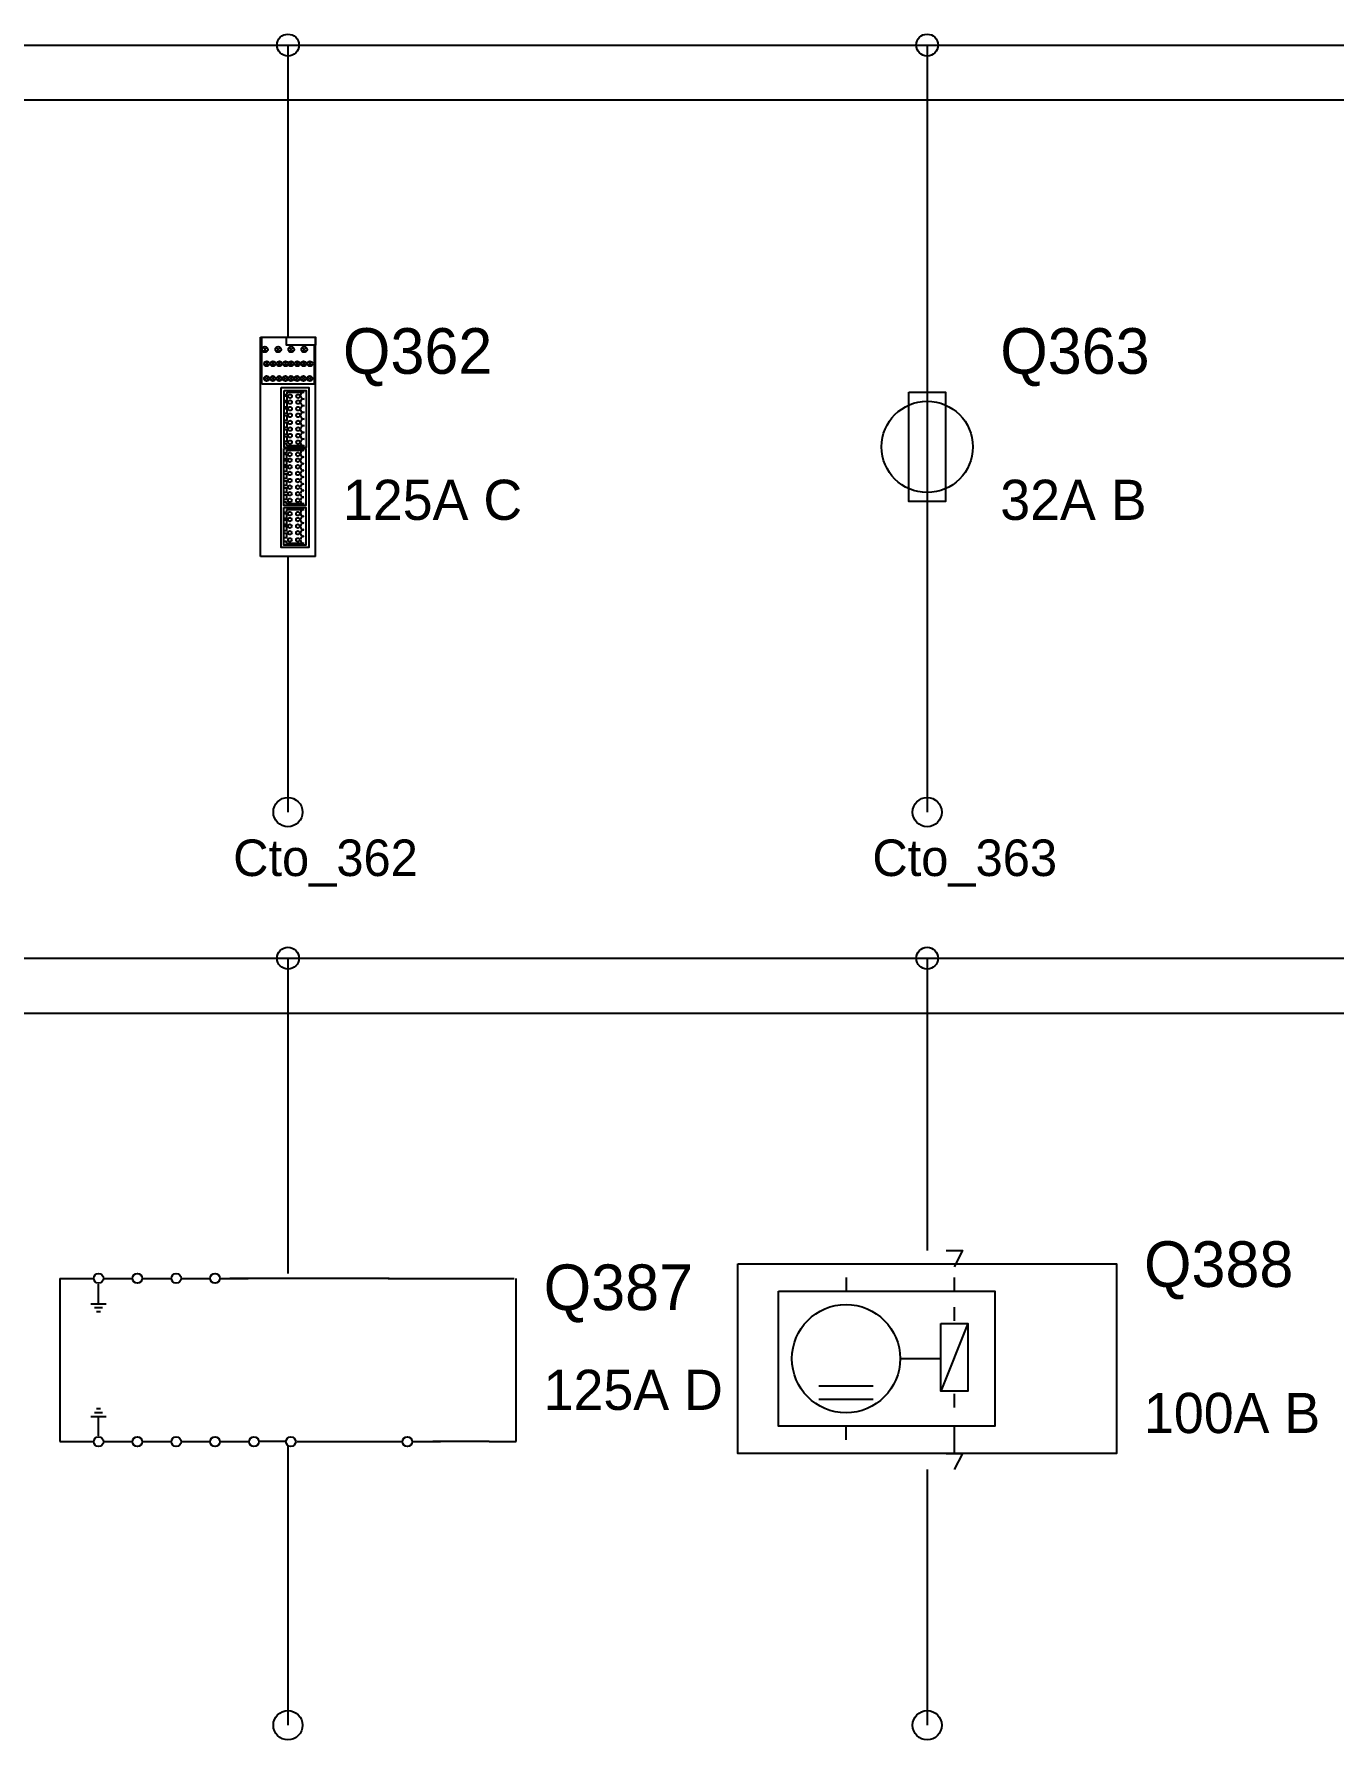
# Model space of a CAD drawing. Header units: metres. Extents: x 2 to 99, y 2 to 133.
# Drawn here: x 44.11 to 51.23, y 49.72 to 59.06 of the extents above; entities that cross this region are included whole.
import ezdxf

# ---------------------------------------------------------------- set-up
doc = ezdxf.new("R2010")
doc.units = ezdxf.units.M
for name, color, linetype in [('BARRAS_BUSBAR', 7, 'Continuous'), ('COMPONENTES', 7, 'Continuous'), ('LINEAS_FUERZA', 7, 'Continuous'), ('TEXTOS_CIRCUITO', 7, 'Continuous')]:
    doc.layers.add(name, color=color, linetype=linetype)

msp = doc.modelspace()

# ---------------------------------------------------------------- linework, layer by layer
at = {"layer": 'BARRAS_BUSBAR'}
for p, q in [((5, 59), (96, 59)), ((5, 58.7), (96, 58.7)), ((5, 54), (96, 54)), ((5, 53.7), (96, 53.7))]:
    msp.add_line(p, q, dxfattribs=at)
at = {"layer": 'COMPONENTES'}
for p, q in [((45.349, 56.2), (45.349, 57.4)), ((45.349, 57.4), (45.651, 57.4)), ((45.3561, 57.1429), (45.3561, 57.4)), ((45.644, 57.3572), (45.644, 57.1429)), ((45.651, 56.2), (45.651, 57.4)), ((49, 57.4), (49, 56.2)), ((45.3633, 57.3444), (45.3845, 57.3229)), ((45.3633, 57.3229), (45.3845, 57.3444)), ((45.3743, 57.265), (45.3934, 57.2457)), ((45.3743, 57.2457), (45.3934, 57.265)), ((45.4084, 57.265), (45.4276, 57.2457)), ((45.4084, 57.2457), (45.4276, 57.265)), ((45.4361, 57.3444), (45.4574, 57.3229)), ((45.4361, 57.3229), (45.4574, 57.3444)), ((45.443, 57.265), (45.4623, 57.2457)), ((45.443, 57.2457), (45.4623, 57.265)), ((45.4771, 57.265), (45.4964, 57.2457)), ((45.4771, 57.2457), (45.4964, 57.265)), ((45.5071, 57.3444), (45.5284, 57.3229)), ((45.5071, 57.3229), (45.5284, 57.3444)), ((45.5073, 57.265), (45.5265, 57.2457)), ((45.5073, 57.2457), (45.5265, 57.265)), ((45.5414, 57.265), (45.5606, 57.2457)), ((45.5414, 57.2457), (45.5606, 57.265)), ((45.5761, 57.265), (45.5953, 57.2457)), ((45.5761, 57.2457), (45.5953, 57.265)), ((45.5785, 57.3444), (45.5998, 57.3229)), ((45.5785, 57.3229), (45.5998, 57.3444)), ((45.6101, 57.265), (45.6294, 57.2457)), ((45.6101, 57.2457), (45.6294, 57.265)), ((45.3733, 57.1838), (45.3927, 57.1644)), ((45.3733, 57.1644), (45.3927, 57.1838)), ((45.4074, 57.1838), (45.4267, 57.1644)), ((45.4074, 57.1644), (45.4267, 57.1838)), ((45.4422, 57.1838), (45.4614, 57.1644)), ((45.4422, 57.1644), (45.4614, 57.1838)), ((45.4762, 57.1838), (45.4955, 57.1644)), ((45.4762, 57.1644), (45.4955, 57.1838)), ((45.5064, 57.1838), (45.5256, 57.1644)), ((45.5064, 57.1644), (45.5256, 57.1838)), ((45.5405, 57.1838), (45.5597, 57.1644)), ((45.5405, 57.1644), (45.5597, 57.1838)), ((45.5752, 57.1838), (45.5944, 57.1644)), ((45.5752, 57.1644), (45.5944, 57.1838)), ((45.6093, 57.1838), (45.6285, 57.1644)), ((45.6093, 57.1644), (45.6285, 57.1838)), ((45.644, 57.1429), (45.3561, 57.1429)), ((45.4786, 57.0863), (45.4936, 57.0863)), ((45.4936, 57.0997), (45.5889, 57.0997)), ((45.4936, 57.0992), (45.4936, 57.0863)), ((45.4786, 56.8178), (45.4936, 56.8178)), ((45.4936, 56.8063), (45.4936, 56.8178)), ((45.5889, 56.8063), (45.4936, 56.8063)), ((45.4777, 56.7679), (45.4928, 56.7679)), ((45.4928, 56.7814), (45.588, 56.7814)), ((45.4928, 56.781), (45.4928, 56.7679)), ((45.4777, 56.4995), (45.4928, 56.4995)), ((45.4777, 56.4431), (45.4928, 56.4431)), ((45.4928, 56.488), (45.4928, 56.4995)), ((45.588, 56.488), (45.4928, 56.488)), ((45.4928, 56.4566), (45.588, 56.4566)), ((45.4928, 56.4562), (45.4928, 56.4431)), ((45.4777, 56.283), (45.4928, 56.283)), ((45.4928, 56.2715), (45.4928, 56.283)), ((45.588, 56.2715), (45.4928, 56.2715)), ((45.651, 56.2), (45.349, 56.2)), ((44.25, 52.2467), (44.25, 51.3533)), ((44.25, 52.2467), (44.4308, 52.2467)), ((44.4627, 52.1084), (44.4627, 52.2148)), ((44.4946, 52.2467), (44.6435, 52.2467)), ((44.7073, 52.2467), (44.8562, 52.2467)), ((44.92, 52.2467), (45.0689, 52.2467)), ((45.1328, 52.2467), (45.2817, 52.2467)), ((46.0536, 52.2467), (45.1815, 52.2467)), ((46.0481, 52.2467), (46.7394, 52.2467)), ((46.75, 51.3533), (46.75, 52.2467)), ((48.5556, 52.2519), (48.5556, 52.1778)), ((49.1481, 52.2519), (49.1481, 52.1778)), ((44.4202, 52.1084), (44.5053, 52.1084)), ((44.4414, 52.0872), (44.484, 52.0872)), ((44.4521, 52.0659), (44.4733, 52.0659)), ((49.1481, 52.0889), (49.1481, 52.0148)), ((48.8519, 51.8074), (49.0741, 51.8074)), ((48.4074, 51.6593), (48.7037, 51.6593)), ((48.4074, 51.5852), (48.7037, 51.5852)), ((49.1481, 51.6148), (49.1481, 51.5407)), ((44.4202, 51.4916), (44.5053, 51.4916)), ((44.4414, 51.5128), (44.484, 51.5128)), ((44.4521, 51.5341), (44.4733, 51.5341)), ((44.4627, 51.3852), (44.4627, 51.4916)), ((48.5556, 51.363), (48.5556, 51.437)), ((49.1481, 51.437), (49.1481, 51.2889)), ((44.25, 51.3533), (44.4308, 51.3533)), ((44.4946, 51.3533), (44.6435, 51.3533)), ((44.7073, 51.3533), (44.8562, 51.3533)), ((44.92, 51.3533), (45.0689, 51.3533)), ((45.1328, 51.3533), (45.2817, 51.3533)), ((45.4844, 51.3533), (45.346, 51.3533)), ((45.5476, 51.3533), (45.6965, 51.3533)), ((45.6864, 51.3533), (46.1225, 51.3533)), ((46.1863, 51.3533), (46.3352, 51.3533)), ((46.6011, 51.3533), (46.2927, 51.3533)), ((46.6011, 51.3533), (46.75, 51.3533))]:
    msp.add_line(p, q, dxfattribs=at)
for points in [[(45.4911, 57.4), (45.651, 57.4), (45.651, 57.3571), (45.4911, 57.3571)], [(45.4635, 57.1243), (45.6139, 57.1243), (45.6139, 56.2481), (45.4635, 56.2481)], [(45.4786, 57.1093), (45.5989, 57.1093), (45.5989, 56.7967), (45.4786, 56.7967)], [(45.4786, 57.0786), (45.4936, 57.0786), (45.4936, 57.0517), (45.4786, 57.0517)], [(48.9, 57.1), (49.1, 57.1), (49.1, 56.5), (48.9, 56.5)], [(45.4786, 57.0441), (45.4936, 57.0441), (45.4936, 57.0172), (45.4786, 57.0172)], [(45.4786, 57.0096), (45.4936, 57.0096), (45.4936, 56.9827), (45.4786, 56.9827)], [(45.4786, 56.9712), (45.4936, 56.9712), (45.4936, 56.9443), (45.4786, 56.9443)], [(45.4786, 56.9329), (45.4936, 56.9329), (45.4936, 56.906), (45.4786, 56.906)], [(45.4786, 56.8945), (45.4936, 56.8945), (45.4936, 56.8676), (45.4786, 56.8676)], [(45.4777, 56.791), (45.598, 56.791), (45.598, 56.4784), (45.4777, 56.4784)], [(45.4786, 56.8562), (45.4936, 56.8562), (45.4936, 56.8293), (45.4786, 56.8293)], [(45.4777, 56.7603), (45.4928, 56.7603), (45.4928, 56.7334), (45.4777, 56.7334)], [(45.4777, 56.7258), (45.4928, 56.7258), (45.4928, 56.6989), (45.4777, 56.6989)], [(45.4777, 56.6912), (45.4928, 56.6912), (45.4928, 56.6644), (45.4777, 56.6644)], [(45.4777, 56.6531), (45.4928, 56.6531), (45.4928, 56.6262), (45.4777, 56.6262)], [(45.4777, 56.6146), (45.4928, 56.6146), (45.4928, 56.5877), (45.4777, 56.5877)], [(45.4777, 56.5762), (45.4928, 56.5762), (45.4928, 56.5493), (45.4777, 56.5493)], [(45.4777, 56.5378), (45.4928, 56.5378), (45.4928, 56.5109), (45.4777, 56.5109)], [(45.4777, 56.4686), (45.598, 56.4686), (45.598, 56.262), (45.4777, 56.262)], [(45.4777, 56.4354), (45.4928, 56.4354), (45.4928, 56.4086), (45.4777, 56.4086)], [(45.4777, 56.401), (45.4928, 56.401), (45.4928, 56.3741), (45.4777, 56.3741)], [(45.4777, 56.3664), (45.4928, 56.3664), (45.4928, 56.3396), (45.4777, 56.3396)], [(45.4777, 56.3281), (45.4928, 56.3281), (45.4928, 56.3012), (45.4777, 56.3012)], [(47.963, 52.3259), (50.037, 52.3259), (50.037, 51.2889), (47.963, 51.2889)], [(48.1852, 52.1778), (49.3704, 52.1778), (49.3704, 51.437), (48.1852, 51.437)], [(49.0741, 52), (49.2222, 52), (49.2222, 51.6296), (49.0741, 51.6296)]]:
    msp.add_lwpolyline(points, close=True, dxfattribs=at)
for points in [[(49.1037, 52.4), (49.1926, 52.4), (49.1481, 52.3111)], [(49.2222, 52), (49.0741, 51.6296), (49.0741, 52)], [(49.1037, 51.2889), (49.1926, 51.2889), (49.1481, 51.2)]]:
    msp.add_lwpolyline(points, dxfattribs=at)
for centre, radius in [((45.3739, 57.3336), 0.0157), ((45.4467, 57.3336), 0.0157), ((45.5178, 57.3336), 0.0157), ((45.5891, 57.3336), 0.0157), ((45.3839, 57.2553), 0.0141), ((45.418, 57.2553), 0.0141), ((45.4527, 57.2553), 0.0141), ((45.4867, 57.2553), 0.0141), ((45.5169, 57.2553), 0.0141), ((45.551, 57.2553), 0.0141), ((45.5857, 57.2553), 0.0141), ((45.6198, 57.2553), 0.0141), ((45.383, 57.174), 0.0141), ((45.4171, 57.174), 0.0141), ((45.4518, 57.174), 0.0141), ((45.4858, 57.174), 0.0141), ((45.516, 57.174), 0.0141), ((45.5501, 57.174), 0.0141), ((45.5848, 57.174), 0.0141), ((45.6189, 57.174), 0.0141), ((45.5113, 57.0773), 0.0102), ((45.5552, 57.0773), 0.0102), ((45.5113, 57.045), 0.0102), ((45.5113, 57.009), 0.0102), ((45.5113, 56.9729), 0.0102), ((45.5552, 57.045), 0.0102), ((45.5552, 57.009), 0.0102), ((45.5552, 56.9729), 0.0102), ((49, 56.8), 0.25), ((45.5113, 56.9336), 0.0102), ((45.5113, 56.8975), 0.0102), ((45.5552, 56.9336), 0.0102), ((45.5552, 56.8975), 0.0102), ((45.5113, 56.8614), 0.0102), ((45.5113, 56.8254), 0.0102), ((45.5552, 56.8614), 0.0102), ((45.5552, 56.8254), 0.0102), ((45.5105, 56.759), 0.0102), ((45.5105, 56.7267), 0.0102), ((45.5105, 56.6907), 0.0102), ((45.5544, 56.759), 0.0102), ((45.5544, 56.7267), 0.0102), ((45.5544, 56.6907), 0.0102), ((45.5105, 56.6546), 0.0102), ((45.5105, 56.6153), 0.0102), ((45.5544, 56.6546), 0.0102), ((45.5544, 56.6153), 0.0102), ((45.5105, 56.5792), 0.0102), ((45.5105, 56.543), 0.0102), ((45.5105, 56.5071), 0.0102), ((45.5544, 56.5792), 0.0102), ((45.5544, 56.543), 0.0102), ((45.5544, 56.5071), 0.0102), ((45.5105, 56.4341), 0.0102), ((45.5544, 56.4341), 0.0102), ((45.5105, 56.4019), 0.0102), ((45.5105, 56.3659), 0.0102), ((45.5105, 56.3298), 0.0102), ((45.5544, 56.4019), 0.0102), ((45.5544, 56.3659), 0.0102), ((45.5544, 56.3298), 0.0102), ((45.5105, 56.2904), 0.0102), ((45.5544, 56.2904), 0.0102), ((44.4627, 52.2467), 0.0266), ((44.6754, 52.2467), 0.0266), ((44.8881, 52.2467), 0.0266), ((45.1008, 52.2467), 0.0266), ((48.5556, 51.8074), 0.2963), ((44.4627, 51.3533), 0.0266), ((44.6754, 51.3533), 0.0266), ((44.8881, 51.3533), 0.0266), ((45.1008, 51.3533), 0.0266), ((45.3136, 51.3533), 0.0266), ((45.5157, 51.3533), 0.0266), ((46.1539, 51.3533), 0.0266)]:
    msp.add_circle(centre, radius, dxfattribs=at)
for centre, start, end in [((45.5882, 57.0809), 90, 180), ((45.5882, 57.0811), 180, 270), ((45.5882, 57.044), 90, 180), ((45.5882, 57.0442), 180, 270), ((45.5882, 57.007), 90, 180), ((45.5882, 57.0072), 180, 270), ((45.5882, 56.971), 90, 180), ((45.5882, 56.9712), 180, 270), ((45.5882, 56.9341), 90, 180), ((45.5882, 56.9343), 180, 270), ((45.5882, 56.8971), 90, 180), ((45.5882, 56.8972), 180, 270), ((45.5882, 56.8611), 90, 180), ((45.5882, 56.8613), 180, 270), ((45.5882, 56.8242), 90, 180), ((45.5882, 56.8244), 180, 270), ((45.5874, 56.7626), 90, 180), ((45.5874, 56.7628), 180, 270), ((45.5874, 56.7257), 90, 180), ((45.5874, 56.7259), 180, 270), ((45.5874, 56.6886), 90, 180), ((45.5874, 56.6888), 180, 270), ((45.5874, 56.6528), 90, 180), ((45.5874, 56.653), 180, 270), ((45.5874, 56.6159), 90, 180), ((45.5874, 56.6161), 180, 270), ((45.5874, 56.5788), 90, 180), ((45.5874, 56.579), 180, 270), ((45.5874, 56.5429), 90, 180), ((45.5874, 56.5431), 180, 270), ((45.5874, 56.506), 90, 180), ((45.5874, 56.5062), 180, 270), ((45.5874, 56.4378), 90, 180), ((45.5874, 56.438), 180, 270), ((45.5874, 56.4009), 90, 180), ((45.5874, 56.4011), 180, 270), ((45.5874, 56.3638), 90, 180), ((45.5874, 56.364), 180, 270), ((45.5874, 56.3279), 90, 180), ((45.5874, 56.3281), 180, 270), ((45.5874, 56.291), 90, 180), ((45.5874, 56.2912), 180, 270)]:
    msp.add_arc(centre, 0.0192, start, end, dxfattribs=at)
at = {"layer": 'LINEAS_FUERZA'}
for p, q in [((45.5, 59), (45.5, 57.4)), ((49, 59), (49, 57.4)), ((45.5, 56.2), (45.5, 54.8)), ((49, 56.2), (49, 54.8)), ((45.5, 54), (45.5, 52.2733)), ((49, 54), (49, 52.4)), ((45.5, 51.3267), (45.5, 49.8)), ((49, 51.2), (49, 49.8))]:
    msp.add_line(p, q, dxfattribs=at)
for centre, radius in [((45.5, 59), 0.06), ((49, 59), 0.06), ((45.5, 54.8), 0.08), ((49, 54.8), 0.08), ((45.5, 54), 0.06), ((49, 54), 0.06), ((45.5, 49.8), 0.08), ((49, 49.8), 0.08)]:
    msp.add_circle(centre, radius, dxfattribs=at)

# ---------------------------------------------------------------- texts
at = {"layer": 'TEXTOS_CIRCUITO'}
for s, height, p in [('Q362', 0.25, (45.801, 57.2)), ('Q363', 0.25, (49.4, 57.2)), ('125A C', 0.22, (45.801, 56.4)), ('32A B', 0.22, (49.4, 56.4)), ('Cto_362', 0.2, (45.2, 54.45)), ('Cto_363', 0.2, (48.7, 54.45)), ('Q388', 0.25, (50.187, 52.2)), ('Q387', 0.25, (46.9, 52.0733)), ('125A D', 0.22, (46.9, 51.5267)), ('100A B', 0.22, (50.187, 51.4))]:
    msp.add_text(s, height=height, dxfattribs=at).set_placement(p)

doc.saveas('drawing.dxf')
